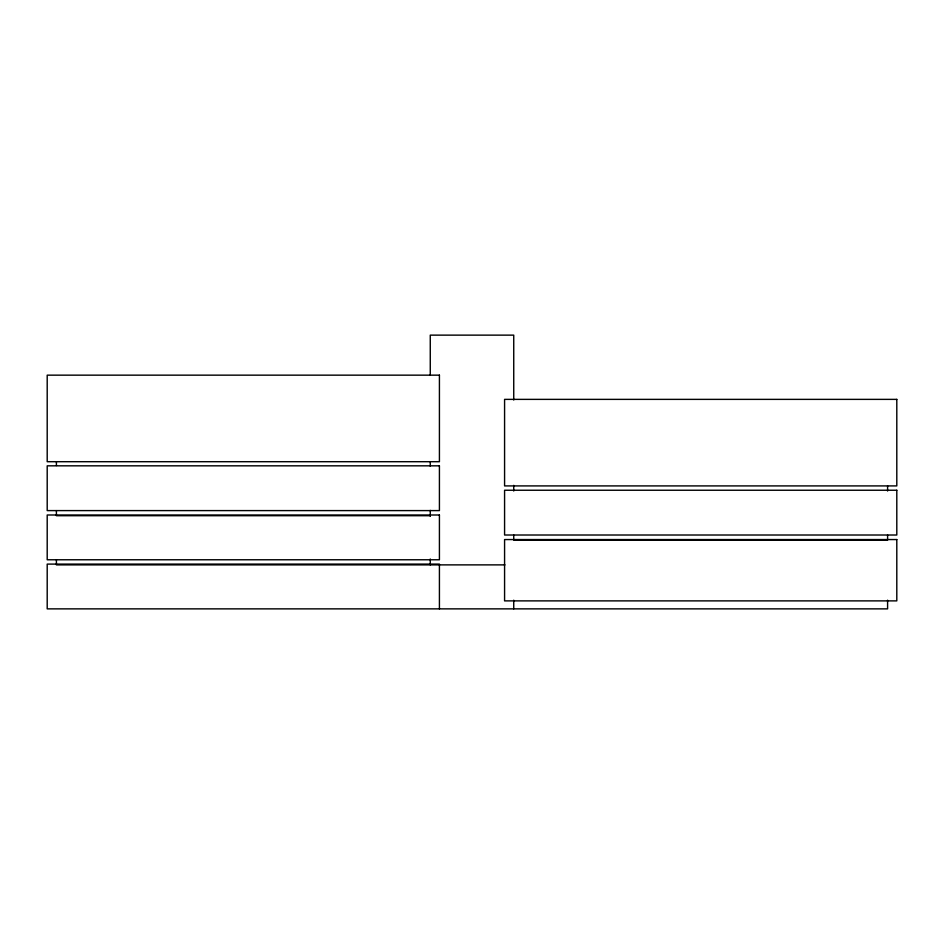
<?xml version="1.0" encoding="UTF-8"?>
<svg xmlns="http://www.w3.org/2000/svg" width="944" height="944" viewBox="0 0 944 944"><rect width="100%" height="100%" fill="white"/><g stroke="black" fill="none" stroke-linecap="round" stroke-linejoin="round"><path stroke-width="1.42" d="M430.263 515.707L56.404 515.707L56.404 510.598M504.946 564.878L56.404 564.878L56.404 559.768M887.596 485.912L887.596 491.022M887.596 535.012L887.596 540.121L513.737 540.121L513.737 535.012M887.596 600.195L887.596 608.868L47.2 608.868L47.2 564.099L439.42 564.099L439.42 608.868M513.737 400.008L513.737 335.132L430.263 335.132L430.263 374.898M513.737 485.358L513.737 491.022M513.737 600.195L513.737 608.868M430.263 461.699L430.263 466.206M430.263 510.385L430.263 516.285M430.263 558.99L430.263 564.878M56.404 461.699L56.404 465.534M439.42 375.157L47.2 375.157L47.2 461.699L439.42 461.699L439.42 375.157M896.8 399.371L504.58 399.371L504.58 485.912L896.8 485.912L896.8 399.371M439.42 465.829L47.2 465.829L47.2 510.598L439.42 510.598L439.42 465.829M896.8 490.243L504.58 490.243L504.58 535.012L896.8 535.012L896.8 490.243M439.42 514.999L47.2 514.999L47.2 559.768L439.42 559.768L439.42 514.999M896.8 539.555L504.58 539.555L504.58 600.88L896.8 600.88L896.8 539.555"/></g></svg>
